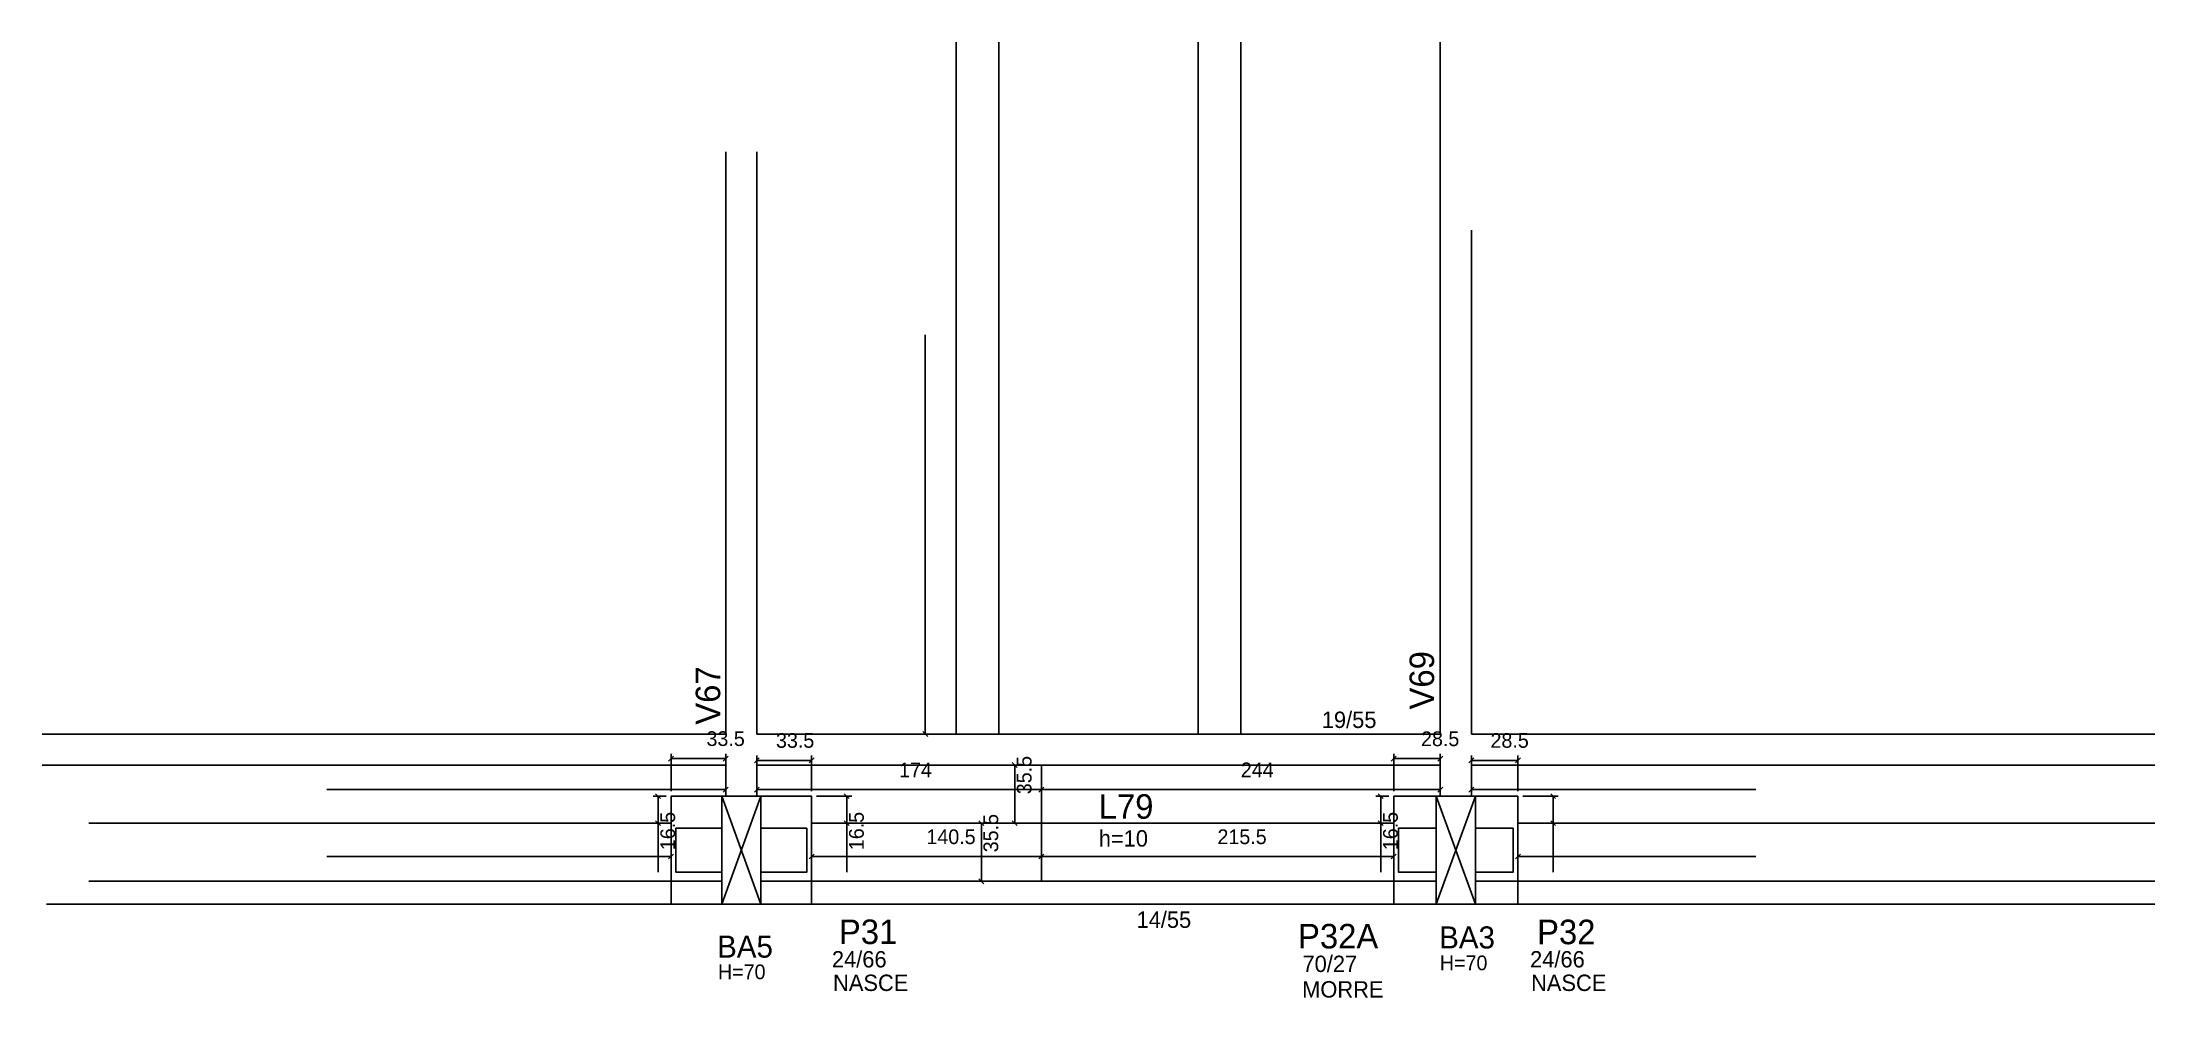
# Model space of a CAD drawing. Header units: metres. Extents: x 5138 to 6430, y 1923 to 2507.
import ezdxf

# ---------------------------------------------------------------- set-up
doc = ezdxf.new("R2010")
doc.units = ezdxf.units.M
for name, color, linetype in [('1', 7, 'Continuous'), ('3', 7, 'Continuous'), ('4', 7, 'Continuous'), ('7', 7, 'Continuous'), ('Painéis', 7, 'Continuous')]:
    doc.layers.add(name, color=color, linetype=linetype)

msp = doc.modelspace()

# ---------------------------------------------------------------- linework, layer by layer
at = {"layer": '1', "color": 1, "lineweight": 25}
for p, q in [((5553.7, 1980.2), (5577.7, 2046.2)), ((5553.7, 2046.2), (5577.7, 1980.2)), ((5990.7, 1980.2), (6014.7, 2046.2)), ((5990.7, 2046.2), (6014.7, 1980.2))]:
    msp.add_line(p, q, dxfattribs=at)
at = {"layer": '3', "color": 3, "lineweight": 25}
for p, q in [((5166.7, 1994.2), (5522.7, 1994.2)), ((5522.7, 1994.2), (5553.7, 1994.2)), ((5608.7, 1994.2), (5577.7, 1994.2)), ((5608.7, 1994.2), (5964.7, 1994.2)), ((5964.7, 1994.2), (5990.7, 1994.2)), ((6040.7, 1994.2), (6014.7, 1994.2)), ((6040.7, 1994.2), (6430.2, 1994.2)), ((5140.7, 1980.2), (5553.7, 1980.2)), ((5577.7, 1980.2), (5993.2, 1980.2)), ((6012.2, 1980.2), (6430.2, 1980.2))]:
    msp.add_line(p, q, dxfattribs=at)
for points in [[(5556.2, 2440.2), (5556.2, 2084.2)], [(5575.2, 2084.2), (5575.2, 2440.2)], [(5993.2, 2392.2), (5993.2, 2084.2)], [(6012.2, 2084.2), (6012.2, 2392.2)], [(5556.2, 2084.2), (5138.2, 2084.2)], [(5993.2, 2084.2), (5575.2, 2084.2)], [(6430.2, 2084.2), (6012.2, 2084.2)], [(5138.2, 2065.2), (5556.2, 2065.2)], [(5556.2, 2065.2), (5556.2, 2046.2)], [(5575.2, 2065.2), (5993.2, 2065.2)], [(5575.2, 2046.2), (5575.2, 2065.2)], [(5993.2, 2065.2), (5993.2, 2046.2)], [(6012.2, 2065.2), (6430.2, 2065.2)], [(6012.2, 2046.2), (6012.2, 2065.2)], [(5522.7, 1980.2), (5608.7, 1980.2), (5608.7, 2046.2), (5522.7, 2046.2), (5522.7, 1980.2)], [(5964.7, 1980.2), (6040.7, 1980.2), (6040.7, 2046.2), (5964.7, 2046.2), (5964.7, 1980.2)]]:
    msp.add_lwpolyline(points, dxfattribs=at)
at = {"layer": '7', "color": 7, "lineweight": 25}
for points in [[(5553.7, 1980.2), (5577.7, 1980.2), (5577.7, 2046.2), (5553.7, 2046.2), (5553.7, 1980.2)], [(5990.7, 1980.2), (6014.7, 1980.2), (6014.7, 2046.2), (5990.7, 2046.2), (5990.7, 1980.2)], [(5553.7, 2026.7), (5525.7, 2026.7), (5525.7, 1999.7), (5553.7, 1999.7), (5553.7, 2026.7)], [(5605.7, 2026.7), (5577.7, 2026.7), (5577.7, 1999.7), (5605.7, 1999.7), (5605.7, 2026.7)], [(5990.7, 2026.7), (5967.7, 2026.7), (5967.7, 1999.7), (5990.7, 1999.7), (5990.7, 2026.7)], [(6037.7, 2026.7), (6014.7, 2026.7), (6014.7, 1999.7), (6037.7, 1999.7), (6037.7, 2026.7)]]:
    msp.add_lwpolyline(points, dxfattribs=at)
at = {"layer": 'Painéis', "color": 200, "lineweight": 25}
for p, q in [((5697.2, 2084.2), (5697.2, 2507.2)), ((5723.2, 2084.2), (5723.2, 2507.2)), ((5845.2, 2084.2), (5845.2, 2507.2)), ((5871.2, 2084.2), (5871.2, 2507.2)), ((5993.2, 2084.2), (5993.2, 2507.2)), ((5993.2, 2084.2), (5575.2, 2084.2)), ((6430.2, 2084.2), (6012.2, 2084.2)), ((5749.2, 1994.2), (5749.2, 2065.2)), ((5166.7, 2029.7), (5522.7, 2029.7)), ((5608.7, 2029.7), (5964.7, 2029.7)), ((6040.7, 2029.7), (6430.2, 2029.7))]:
    msp.add_line(p, q, dxfattribs=at)
at = {"layer": 'Painéis', "color": 4, "lineweight": 25}
for p, q in [((5678.2, 2084.2), (5678.2, 2328.2)), ((5522.7, 2049.2), (5522.7, 2072.2)), ((5556.2, 2069.2), (5522.7, 2069.2)), ((5556.2, 2049.2), (5556.2, 2072.2)), ((5575.2, 2049.2), (5575.2, 2071.1)), ((5575.2, 2068.1), (5608.7, 2068.1)), ((5608.7, 2049.2), (5608.7, 2071.1)), ((5964.7, 2049.2), (5964.7, 2072.2)), ((5993.2, 2069.2), (5964.7, 2069.2)), ((5993.2, 2049.2), (5993.2, 2072.2)), ((6012.2, 2049.2), (6012.2, 2071.1)), ((6012.2, 2068.1), (6040.7, 2068.1)), ((6040.7, 2049.2), (6040.7, 2071.1)), ((5730.6, 2065.2), (5729.9, 2065.2)), ((5732.9, 2065.2), (5732.9, 2029.7)), ((5312.2, 2050.2), (5556.2, 2050.2)), ((5519.7, 2046.2), (5511.8, 2046.2)), ((5514.8, 2046.2), (5514.8, 2029.7)), ((5575.2, 2050.2), (5749.2, 2050.2)), ((5611.7, 2046.2), (5633.2, 2046.2)), ((5630.2, 2046.2), (5630.2, 2029.7)), ((5749.2, 2050.2), (5993.2, 2050.2)), ((5961.7, 2046.2), (5953.8, 2046.2)), ((5956.8, 2046.2), (5956.8, 2029.7)), ((6012.2, 2050.2), (6186.2, 2050.2)), ((6043.7, 2046.2), (6065.2, 2046.2)), ((6062.2, 2046.2), (6062.2, 2029.7)), ((5519.7, 2029.7), (5511.8, 2029.7)), ((5514.8, 2029.7), (5514.8, 1999.7)), ((5611.7, 2029.7), (5633.2, 2029.7)), ((5630.2, 2029.7), (5630.2, 1999.7)), ((5711.4, 2029.7), (5709.5, 2029.7)), ((5712.5, 2029.7), (5712.5, 1994.2)), ((5730.6, 2029.7), (5729.9, 2029.7)), ((5961.7, 2029.7), (5953.8, 2029.7)), ((5956.8, 2029.7), (5956.8, 1999.7)), ((6043.7, 2029.7), (6065.2, 2029.7)), ((6062.2, 2029.7), (6062.2, 1999.7)), ((5522.7, 2009.3), (5312.2, 2009.3)), ((5749.2, 2009.3), (5608.7, 2009.3)), ((5964.7, 2009.3), (5749.2, 2009.3)), ((6186.2, 2009.3), (6040.7, 2009.3)), ((5711.4, 1994.2), (5709.5, 1994.2))]:
    msp.add_line(p, q, dxfattribs=at)
at = {"layer": 'Painéis', "color": 0, "lineweight": 25}
for p, q in [((5676.7, 2085.7), (5679.7, 2082.7)), ((5524.2, 2070.7), (5521.2, 2067.7)), ((5554.7, 2067.7), (5557.7, 2070.7)), ((5576.7, 2069.6), (5573.7, 2066.6)), ((5607.2, 2066.6), (5610.2, 2069.6)), ((5966.2, 2070.7), (5963.2, 2067.7)), ((5991.7, 2067.7), (5994.7, 2070.7)), ((6013.7, 2069.6), (6010.7, 2066.6)), ((6039.2, 2066.6), (6042.2, 2069.6)), ((5734.4, 2063.7), (5731.4, 2066.7)), ((5516.3, 2044.7), (5513.3, 2047.7)), ((5554.7, 2048.7), (5557.7, 2051.7)), ((5576.7, 2051.7), (5573.7, 2048.7)), ((5631.7, 2044.7), (5628.7, 2047.7)), ((5747.7, 2048.7), (5750.7, 2051.7)), ((5750.7, 2051.7), (5747.7, 2048.7)), ((5958.3, 2044.7), (5955.3, 2047.7)), ((5991.7, 2048.7), (5994.7, 2051.7)), ((6013.7, 2051.7), (6010.7, 2048.7)), ((6063.7, 2044.7), (6060.7, 2047.7)), ((5513.3, 2031.2), (5516.3, 2028.2)), ((5628.7, 2031.2), (5631.7, 2028.2)), ((5714, 2028.2), (5711, 2031.2)), ((5731.4, 2031.2), (5734.4, 2028.2)), ((5955.3, 2031.2), (5958.3, 2028.2)), ((6060.7, 2031.2), (6063.7, 2028.2)), ((5521.2, 2007.8), (5524.2, 2010.8)), ((5610.2, 2010.8), (5607.2, 2007.8)), ((5750.7, 2010.8), (5747.7, 2007.8)), ((5747.7, 2007.8), (5750.7, 2010.8)), ((5963.2, 2007.8), (5966.2, 2010.8)), ((6042.2, 2010.8), (6039.2, 2007.8)), ((5711, 1995.7), (5714, 1992.7))]:
    msp.add_line(p, q, dxfattribs=at)

# ---------------------------------------------------------------- texts
at = {"layer": '3', "color": 3, "lineweight": 25}
for s, height, p in [('19/55', 10, (5920.7, 2087.9)), ('h=10', 10, (5784.3, 2015.4)), ('14/55', 10, (5807.4, 1965.7)), ('24/66', 10, (5621.1, 1941.5)), ('24/66', 10, (6048.1, 1941.5)), ('H=70', 9, (5551.4, 1934.3)), ('70/27', 10, (5908.9, 1938.7)), ('H=70', 9, (5992.9, 1939.8)), ('NASCE', 10, (5621.8, 1927.1)), ('MORRE', 10, (5908.7, 1923.1)), ('NASCE', 10, (6048.7, 1927.1))]:
    msp.add_text(s, height=height, dxfattribs=at).set_placement(p)
at = {"layer": '4', "color": 4, "lineweight": 25}
for s, p in [('V69', (5989.4, 2099.2)), ('V67', (5552.8, 2089.9))]:
    msp.add_text(s, height=15, rotation=90, dxfattribs=at).set_placement(p)
for s, height, p in [('L79', 15, (5784.3, 2032.4)), ('P31', 15, (5625.4, 1955.8)), ('P32A', 15, (5906.2, 1953.1)), ('BA3', 13.5, (5992.5, 1953.1)), ('P32', 15, (6052.4, 1955.7)), ('BA5', 13.5, (5550.9, 1947.5))]:
    msp.add_text(s, height=height, dxfattribs=at).set_placement(p)
at = {"layer": 'Painéis', "color": 240, "lineweight": 25}
for s, p in [('33.5', (5544.4, 2076.9)), ('33.5', (5586.9, 2075.8)), ('28.5', (5981.4, 2076.8)), ('28.5', (6023.9, 2075.8)), ('174', (5662.2, 2057.8)), ('244', (5871.2, 2057.8)), ('140.5', (5678.9, 2016.9)), ('215.5', (5856.9, 2016.9))]:
    msp.add_text(s, height=9, dxfattribs=at).set_placement(p)
for s, p in [('35.5', (5743.2, 2047.4)), ('16.5', (5525.2, 2013.2)), ('16.5', (5640.6, 2013.2)), ('35.5', (5722.8, 2011.9)), ('16.5', (5967.2, 2013.2))]:
    msp.add_text(s, height=9, rotation=90, dxfattribs=at).set_placement(p)

doc.saveas('drawing.dxf')
